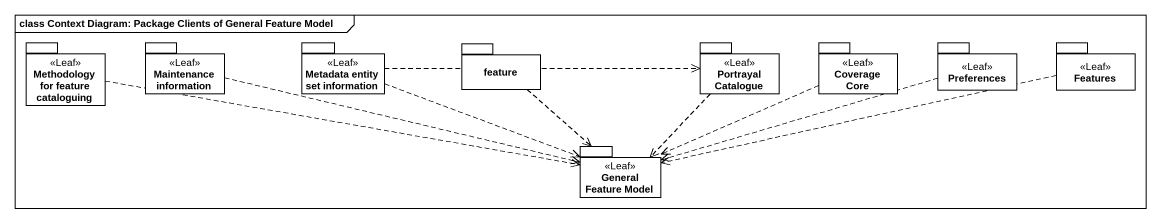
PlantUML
@startuml
mainframe class Context Diagram: Package Clients of General Feature Model
package "Methodology for feature cataloguing" as Methodology_for_feature <<Leaf>> {
}
package "Maintenance information" as Maintenance_information <<Leaf>> {
}
package "Metadata entity set information" as Metadata_entity_set <<Leaf>> {
}
package feature {
}
package "Portrayal Catalogue" as Portrayal_Catalogue <<Leaf>> {
}
package "Coverage Core" as Coverage_Core <<Leaf>> {
}
package Preferences <<Leaf>> {
}
package Features <<Leaf>> {
}
package "General Feature Model" as General_Feature_Model <<Leaf>> {
}
Methodology_for_feature .right.> General_Feature_Model
Maintenance_information .right.> General_Feature_Model
Metadata_entity_set .right.> Portrayal_Catalogue
Metadata_entity_set .right.> General_Feature_Model
feature ..> General_Feature_Model
Portrayal_Catalogue ..> General_Feature_Model
Coverage_Core .left.> General_Feature_Model
Preferences .left.> General_Feature_Model
Features .left.> General_Feature_Model
@enduml
